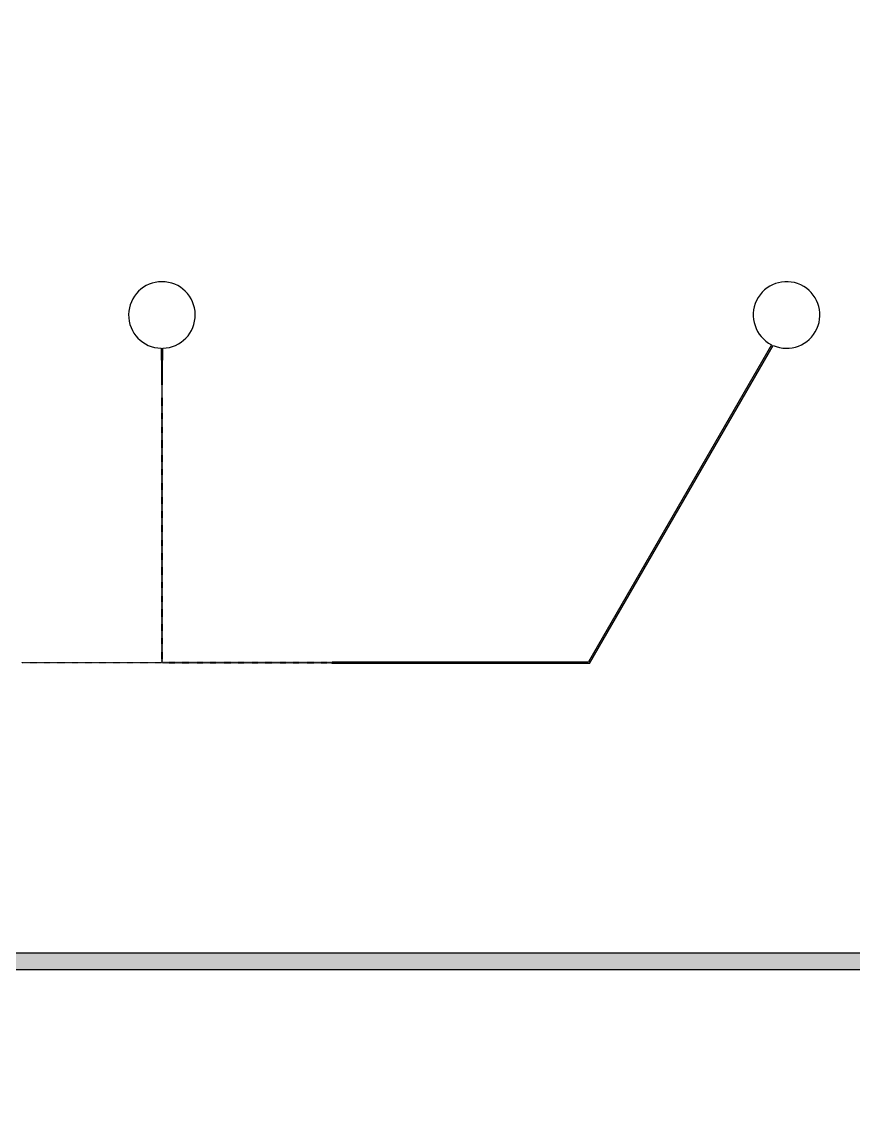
# Model space of a CAD drawing. Header units: inches. Extents: x 734146 to 834146, y 204695 to 304695.
# Drawn here: x 758768 to 763639, y 279686 to 286146 of the extents above; entities that cross this region are included whole.
import ezdxf

# ---------------------------------------------------------------- set-up
doc = ezdxf.new("R2010")
doc.units = ezdxf.units.IN
doc.header["$MEASUREMENT"] = 0

# ---------------------------------------------------------------- blocks, each defined once
blk = doc.blocks.new('*U7')
for p, q in [((294.6, 944.7), (298.1, 658.3)), ((301.1, 658.3), (304.6, 944.7)), ((298.1, 655.3), (298.1, 658.3)), ((301.1, 655.3), (298.1, 655.3)), ((301.1, 658.3), (301.1, 655.3)), ((1294.1, -895.7), (1294.1, -898.7)), ((1297.1, -895.7), (1294.1, -895.7)), ((1294.1, -898.7), (1297.1, -898.7)), ((1297.1, -892.2), (2797.1, -892.2)), ((1297.1, -892.2), (1297.1, -895.7)), ((1297.1, -902.2), (1297.1, -898.7)), ((2802.9, -902.2), (1297.1, -902.2))]:
    blk.add_line(p, q)
for points in [[(3869.6, 965.4), (2797.1, -892.2)], [(2802.9, -902.2), (3878.7, 961.1)]]:
    blk.add_lwpolyline(points)
for points in [[(301.1, 649.3), (298.1, 649.3), (298.1, 652.3), (301.1, 652.3)], [(301.1, 643.3), (298.1, 643.3), (298.1, 646.3), (301.1, 646.3)], [(301.1, 637.3), (298.1, 637.3), (298.1, 640.3), (301.1, 640.3)], [(301.1, 631.3), (298.1, 631.3), (298.1, 634.3), (301.1, 634.3)], [(301.1, 625.3), (298.1, 625.3), (298.1, 628.3), (301.1, 628.3)], [(301.1, 619.3), (298.1, 619.3), (298.1, 622.3), (301.1, 622.3)], [(301.1, 613.3), (298.1, 613.3), (298.1, 616.3), (301.1, 616.3)], [(301.1, 607.3), (298.1, 607.3), (298.1, 610.3), (301.1, 610.3)], [(301.1, 601.3), (298.1, 601.3), (298.1, 604.3), (301.1, 604.3)], [(301.1, 595.3), (298.1, 595.3), (298.1, 598.3), (301.1, 598.3)], [(301.1, 589.3), (298.1, 589.3), (298.1, 592.3), (301.1, 592.3)], [(301.1, 583.3), (298.1, 583.3), (298.1, 586.3), (301.1, 586.3)], [(301.1, 577.3), (298.1, 577.3), (298.1, 580.3), (301.1, 580.3)], [(301.1, 571.3), (298.1, 571.3), (298.1, 574.3), (301.1, 574.3)], [(301.1, 565.3), (298.1, 565.3), (298.1, 568.3), (301.1, 568.3)], [(301.1, 559.3), (298.1, 559.3), (298.1, 562.3), (301.1, 562.3)], [(301.1, 553.3), (298.1, 553.3), (298.1, 556.3), (301.1, 556.3)], [(301.1, 547.3), (298.1, 547.3), (298.1, 550.3), (301.1, 550.3)], [(301.1, 541.3), (298.1, 541.3), (298.1, 544.3), (301.1, 544.3)], [(301.1, 535.3), (298.1, 535.3), (298.1, 538.3), (301.1, 538.3)], [(301.1, 529.3), (298.1, 529.3), (298.1, 532.3), (301.1, 532.3)], [(301.1, 523.3), (298.1, 523.3), (298.1, 526.3), (301.1, 526.3)], [(301.1, 517.3), (298.1, 517.3), (298.1, 520.3), (301.1, 520.3)], [(301.1, 511.3), (298.1, 511.3), (298.1, 514.3), (301.1, 514.3)], [(301.1, 505.3), (298.1, 505.3), (298.1, 508.3), (301.1, 508.3)], [(301.1, 499.3), (298.1, 499.3), (298.1, 502.3), (301.1, 502.3)], [(301.1, 493.3), (298.1, 493.3), (298.1, 496.3), (301.1, 496.3)], [(301.1, 487.3), (298.1, 487.3), (298.1, 490.3), (301.1, 490.3)], [(301.1, 481.3), (298.1, 481.3), (298.1, 484.3), (301.1, 484.3)], [(301.1, 475.3), (298.1, 475.3), (298.1, 478.3), (301.1, 478.3)], [(301.1, 469.3), (298.1, 469.3), (298.1, 472.3), (301.1, 472.3)], [(301.1, 463.3), (298.1, 463.3), (298.1, 466.3), (301.1, 466.3)], [(301.1, 457.3), (298.1, 457.3), (298.1, 460.3), (301.1, 460.3)], [(301.1, 451.3), (298.1, 451.3), (298.1, 454.3), (301.1, 454.3)], [(301.1, 445.3), (298.1, 445.3), (298.1, 448.3), (301.1, 448.3)], [(301.1, 439.3), (298.1, 439.3), (298.1, 442.3), (301.1, 442.3)], [(301.1, 433.3), (298.1, 433.3), (298.1, 436.3), (301.1, 436.3)], [(301.1, 427.3), (298.1, 427.3), (298.1, 430.3), (301.1, 430.3)], [(301.1, 421.3), (298.1, 421.3), (298.1, 424.3), (301.1, 424.3)], [(301.1, 415.3), (298.1, 415.3), (298.1, 418.3), (301.1, 418.3)], [(301.1, 409.3), (298.1, 409.3), (298.1, 412.3), (301.1, 412.3)], [(301.1, 403.3), (298.1, 403.3), (298.1, 406.3), (301.1, 406.3)], [(301.1, 397.3), (298.1, 397.3), (298.1, 400.3), (301.1, 400.3)], [(301.1, 391.3), (298.1, 391.3), (298.1, 394.3), (301.1, 394.3)], [(301.1, 385.3), (298.1, 385.3), (298.1, 388.3), (301.1, 388.3)], [(301.1, 379.3), (298.1, 379.3), (298.1, 382.3), (301.1, 382.3)], [(301.1, 373.3), (298.1, 373.3), (298.1, 376.3), (301.1, 376.3)], [(301.1, 367.3), (298.1, 367.3), (298.1, 370.3), (301.1, 370.3)], [(301.1, 361.3), (298.1, 361.3), (298.1, 364.3), (301.1, 364.3)], [(301.1, 355.3), (298.1, 355.3), (298.1, 358.3), (301.1, 358.3)], [(301.1, 349.3), (298.1, 349.3), (298.1, 352.3), (301.1, 352.3)], [(301.1, 343.3), (298.1, 343.3), (298.1, 346.3), (301.1, 346.3)], [(301.1, 337.3), (298.1, 337.3), (298.1, 340.3), (301.1, 340.3)], [(301.1, 331.3), (298.1, 331.3), (298.1, 334.3), (301.1, 334.3)], [(301.1, 325.3), (298.1, 325.3), (298.1, 328.3), (301.1, 328.3)], [(301.1, 319.3), (298.1, 319.3), (298.1, 322.3), (301.1, 322.3)], [(301.1, 313.3), (298.1, 313.3), (298.1, 316.3), (301.1, 316.3)], [(301.1, 307.3), (298.1, 307.3), (298.1, 310.3), (301.1, 310.3)], [(301.1, 301.3), (298.1, 301.3), (298.1, 304.3), (301.1, 304.3)], [(301.1, 295.3), (298.1, 295.3), (298.1, 298.3), (301.1, 298.3)], [(301.1, 289.3), (298.1, 289.3), (298.1, 292.3), (301.1, 292.3)], [(301.1, 283.3), (298.1, 283.3), (298.1, 286.3), (301.1, 286.3)], [(301.1, 277.3), (298.1, 277.3), (298.1, 280.3), (301.1, 280.3)], [(301.1, 271.3), (298.1, 271.3), (298.1, 274.3), (301.1, 274.3)], [(301.1, 265.3), (298.1, 265.3), (298.1, 268.3), (301.1, 268.3)], [(301.1, 259.3), (298.1, 259.3), (298.1, 262.3), (301.1, 262.3)], [(301.1, 253.3), (298.1, 253.3), (298.1, 256.3), (301.1, 256.3)], [(301.1, 247.3), (298.1, 247.3), (298.1, 250.3), (301.1, 250.3)], [(301.1, 241.3), (298.1, 241.3), (298.1, 244.3), (301.1, 244.3)], [(301.1, 235.3), (298.1, 235.3), (298.1, 238.3), (301.1, 238.3)], [(301.1, 229.3), (298.1, 229.3), (298.1, 232.3), (301.1, 232.3)], [(301.1, 223.3), (298.1, 223.3), (298.1, 226.3), (301.1, 226.3)], [(301.1, 217.3), (298.1, 217.3), (298.1, 220.3), (301.1, 220.3)], [(301.1, 211.3), (298.1, 211.3), (298.1, 214.3), (301.1, 214.3)], [(301.1, 205.3), (298.1, 205.3), (298.1, 208.3), (301.1, 208.3)], [(301.1, 199.3), (298.1, 199.3), (298.1, 202.3), (301.1, 202.3)], [(301.1, 193.3), (298.1, 193.3), (298.1, 196.3), (301.1, 196.3)], [(301.1, 187.3), (298.1, 187.3), (298.1, 190.3), (301.1, 190.3)], [(301.1, 181.3), (298.1, 181.3), (298.1, 184.3), (301.1, 184.3)], [(301.1, 175.3), (298.1, 175.3), (298.1, 178.3), (301.1, 178.3)], [(301.1, 169.3), (298.1, 169.3), (298.1, 172.3), (301.1, 172.3)], [(301.1, 163.3), (298.1, 163.3), (298.1, 166.3), (301.1, 166.3)], [(301.1, 157.3), (298.1, 157.3), (298.1, 160.3), (301.1, 160.3)], [(301.1, 151.3), (298.1, 151.3), (298.1, 154.3), (301.1, 154.3)], [(301.1, 145.3), (298.1, 145.3), (298.1, 148.3), (301.1, 148.3)], [(301.1, 139.3), (298.1, 139.3), (298.1, 142.3), (301.1, 142.3)], [(301.1, 133.3), (298.1, 133.3), (298.1, 136.3), (301.1, 136.3)], [(301.1, 127.3), (298.1, 127.3), (298.1, 130.3), (301.1, 130.3)], [(301.1, 121.3), (298.1, 121.3), (298.1, 124.3), (301.1, 124.3)], [(301.1, 115.3), (298.1, 115.3), (298.1, 118.3), (301.1, 118.3)], [(301.1, 109.3), (298.1, 109.3), (298.1, 112.3), (301.1, 112.3)], [(301.1, 103.3), (298.1, 103.3), (298.1, 106.3), (301.1, 106.3)], [(301.1, 97.3), (298.1, 97.3), (298.1, 100.3), (301.1, 100.3)], [(301.1, 91.3), (298.1, 91.3), (298.1, 94.3), (301.1, 94.3)], [(301.1, 85.3), (298.1, 85.3), (298.1, 88.3), (301.1, 88.3)], [(301.1, 79.3), (298.1, 79.3), (298.1, 82.3), (301.1, 82.3)], [(301.1, 73.3), (298.1, 73.3), (298.1, 76.3), (301.1, 76.3)], [(301.1, 67.3), (298.1, 67.3), (298.1, 70.3), (301.1, 70.3)], [(301.1, 61.3), (298.1, 61.3), (298.1, 64.3), (301.1, 64.3)], [(301.1, 55.3), (298.1, 55.3), (298.1, 58.3), (301.1, 58.3)], [(301.1, 49.3), (298.1, 49.3), (298.1, 52.3), (301.1, 52.3)], [(301.1, 43.3), (298.1, 43.3), (298.1, 46.3), (301.1, 46.3)], [(301.1, 37.3), (298.1, 37.3), (298.1, 40.3), (301.1, 40.3)], [(301.1, 31.3), (298.1, 31.3), (298.1, 34.3), (301.1, 34.3)], [(301.1, 25.3), (298.1, 25.3), (298.1, 28.3), (301.1, 28.3)], [(301.1, 19.3), (298.1, 19.3), (298.1, 22.3), (301.1, 22.3)], [(301.1, 13.3), (298.1, 13.3), (298.1, 16.3), (301.1, 16.3)], [(301.1, 7.3), (298.1, 7.3), (298.1, 10.3), (301.1, 10.3)], [(301.1, 1.3), (298.1, 1.3), (298.1, 4.3), (301.1, 4.3)], [(301.1, -4.7), (298.1, -4.7), (298.1, -1.7), (301.1, -1.7)], [(301.1, -10.7), (298.1, -10.7), (298.1, -7.7), (301.1, -7.7)], [(301.1, -16.7), (298.1, -16.7), (298.1, -13.7), (301.1, -13.7)], [(301.1, -22.7), (298.1, -22.7), (298.1, -19.7), (301.1, -19.7)], [(301.1, -28.7), (298.1, -28.7), (298.1, -25.7), (301.1, -25.7)], [(301.1, -34.7), (298.1, -34.7), (298.1, -31.7), (301.1, -31.7)], [(301.1, -40.7), (298.1, -40.7), (298.1, -37.7), (301.1, -37.7)], [(301.1, -46.7), (298.1, -46.7), (298.1, -43.7), (301.1, -43.7)], [(301.1, -52.7), (298.1, -52.7), (298.1, -49.7), (301.1, -49.7)], [(301.1, -58.7), (298.1, -58.7), (298.1, -55.7), (301.1, -55.7)], [(301.1, -64.7), (298.1, -64.7), (298.1, -61.7), (301.1, -61.7)], [(301.1, -70.7), (298.1, -70.7), (298.1, -67.7), (301.1, -67.7)], [(301.1, -76.7), (298.1, -76.7), (298.1, -73.7), (301.1, -73.7)], [(301.1, -82.7), (298.1, -82.7), (298.1, -79.7), (301.1, -79.7)], [(301.1, -88.7), (298.1, -88.7), (298.1, -85.7), (301.1, -85.7)], [(301.1, -94.7), (298.1, -94.7), (298.1, -91.7), (301.1, -91.7)], [(301.1, -100.7), (298.1, -100.7), (298.1, -97.7), (301.1, -97.7)], [(301.1, -106.7), (298.1, -106.7), (298.1, -103.7), (301.1, -103.7)], [(301.1, -112.7), (298.1, -112.7), (298.1, -109.7), (301.1, -109.7)], [(301.1, -118.7), (298.1, -118.7), (298.1, -115.7), (301.1, -115.7)], [(301.1, -124.7), (298.1, -124.7), (298.1, -121.7), (301.1, -121.7)], [(301.1, -130.7), (298.1, -130.7), (298.1, -127.7), (301.1, -127.7)], [(301.1, -136.7), (298.1, -136.7), (298.1, -133.7), (301.1, -133.7)], [(301.1, -142.7), (298.1, -142.7), (298.1, -139.7), (301.1, -139.7)], [(301.1, -148.7), (298.1, -148.7), (298.1, -145.7), (301.1, -145.7)], [(301.1, -154.7), (298.1, -154.7), (298.1, -151.7), (301.1, -151.7)], [(301.1, -160.7), (298.1, -160.7), (298.1, -157.7), (301.1, -157.7)], [(301.1, -166.7), (298.1, -166.7), (298.1, -163.7), (301.1, -163.7)], [(301.1, -172.7), (298.1, -172.7), (298.1, -169.7), (301.1, -169.7)], [(301.1, -178.7), (298.1, -178.7), (298.1, -175.7), (301.1, -175.7)], [(301.1, -184.7), (298.1, -184.7), (298.1, -181.7), (301.1, -181.7)], [(301.1, -190.7), (298.1, -190.7), (298.1, -187.7), (301.1, -187.7)], [(301.1, -196.7), (298.1, -196.7), (298.1, -193.7), (301.1, -193.7)], [(301.1, -202.7), (298.1, -202.7), (298.1, -199.7), (301.1, -199.7)], [(301.1, -208.7), (298.1, -208.7), (298.1, -205.7), (301.1, -205.7)], [(301.1, -214.7), (298.1, -214.7), (298.1, -211.7), (301.1, -211.7)], [(301.1, -220.7), (298.1, -220.7), (298.1, -217.7), (301.1, -217.7)], [(301.1, -226.7), (298.1, -226.7), (298.1, -223.7), (301.1, -223.7)], [(301.1, -232.7), (298.1, -232.7), (298.1, -229.7), (301.1, -229.7)], [(301.1, -238.7), (298.1, -238.7), (298.1, -235.7), (301.1, -235.7)], [(301.1, -244.7), (298.1, -244.7), (298.1, -241.7), (301.1, -241.7)], [(301.1, -250.7), (298.1, -250.7), (298.1, -247.7), (301.1, -247.7)], [(301.1, -256.7), (298.1, -256.7), (298.1, -253.7), (301.1, -253.7)], [(301.1, -262.7), (298.1, -262.7), (298.1, -259.7), (301.1, -259.7)], [(301.1, -268.7), (298.1, -268.7), (298.1, -265.7), (301.1, -265.7)], [(301.1, -274.7), (298.1, -274.7), (298.1, -271.7), (301.1, -271.7)], [(301.1, -280.7), (298.1, -280.7), (298.1, -277.7), (301.1, -277.7)], [(301.1, -286.7), (298.1, -286.7), (298.1, -283.7), (301.1, -283.7)], [(301.1, -292.7), (298.1, -292.7), (298.1, -289.7), (301.1, -289.7)], [(301.1, -298.7), (298.1, -298.7), (298.1, -295.7), (301.1, -295.7)], [(301.1, -304.7), (298.1, -304.7), (298.1, -301.7), (301.1, -301.7)], [(301.1, -310.7), (298.1, -310.7), (298.1, -307.7), (301.1, -307.7)], [(301.1, -316.7), (298.1, -316.7), (298.1, -313.7), (301.1, -313.7)], [(301.1, -322.7), (298.1, -322.7), (298.1, -319.7), (301.1, -319.7)], [(301.1, -328.7), (298.1, -328.7), (298.1, -325.7), (301.1, -325.7)], [(301.1, -334.7), (298.1, -334.7), (298.1, -331.7), (301.1, -331.7)], [(301.1, -340.7), (298.1, -340.7), (298.1, -337.7), (301.1, -337.7)], [(301.1, -346.7), (298.1, -346.7), (298.1, -343.7), (301.1, -343.7)], [(301.1, -352.7), (298.1, -352.7), (298.1, -349.7), (301.1, -349.7)], [(301.1, -358.7), (298.1, -358.7), (298.1, -355.7), (301.1, -355.7)], [(301.1, -364.7), (298.1, -364.7), (298.1, -361.7), (301.1, -361.7)], [(301.1, -370.7), (298.1, -370.7), (298.1, -367.7), (301.1, -367.7)], [(301.1, -376.7), (298.1, -376.7), (298.1, -373.7), (301.1, -373.7)], [(301.1, -382.7), (298.1, -382.7), (298.1, -379.7), (301.1, -379.7)], [(301.1, -388.7), (298.1, -388.7), (298.1, -385.7), (301.1, -385.7)], [(301.1, -394.7), (298.1, -394.7), (298.1, -391.7), (301.1, -391.7)], [(301.1, -400.7), (298.1, -400.7), (298.1, -397.7), (301.1, -397.7)], [(301.1, -406.7), (298.1, -406.7), (298.1, -403.7), (301.1, -403.7)], [(301.1, -412.7), (298.1, -412.7), (298.1, -409.7), (301.1, -409.7)], [(301.1, -418.7), (298.1, -418.7), (298.1, -415.7), (301.1, -415.7)], [(301.1, -424.7), (298.1, -424.7), (298.1, -421.7), (301.1, -421.7)], [(301.1, -430.7), (298.1, -430.7), (298.1, -427.7), (301.1, -427.7)], [(301.1, -436.7), (298.1, -436.7), (298.1, -433.7), (301.1, -433.7)], [(301.1, -442.7), (298.1, -442.7), (298.1, -439.7), (301.1, -439.7)], [(301.1, -448.7), (298.1, -448.7), (298.1, -445.7), (301.1, -445.7)], [(301.1, -454.7), (298.1, -454.7), (298.1, -451.7), (301.1, -451.7)], [(301.1, -460.7), (298.1, -460.7), (298.1, -457.7), (301.1, -457.7)], [(301.1, -466.7), (298.1, -466.7), (298.1, -463.7), (301.1, -463.7)], [(301.1, -472.7), (298.1, -472.7), (298.1, -469.7), (301.1, -469.7)], [(301.1, -478.7), (298.1, -478.7), (298.1, -475.7), (301.1, -475.7)], [(301.1, -484.7), (298.1, -484.7), (298.1, -481.7), (301.1, -481.7)], [(301.1, -490.7), (298.1, -490.7), (298.1, -487.7), (301.1, -487.7)], [(301.1, -496.7), (298.1, -496.7), (298.1, -493.7), (301.1, -493.7)], [(301.1, -502.7), (298.1, -502.7), (298.1, -499.7), (301.1, -499.7)], [(301.1, -508.7), (298.1, -508.7), (298.1, -505.7), (301.1, -505.7)], [(301.1, -514.7), (298.1, -514.7), (298.1, -511.7), (301.1, -511.7)], [(301.1, -520.7), (298.1, -520.7), (298.1, -517.7), (301.1, -517.7)], [(301.1, -526.7), (298.1, -526.7), (298.1, -523.7), (301.1, -523.7)], [(301.1, -532.7), (298.1, -532.7), (298.1, -529.7), (301.1, -529.7)], [(301.1, -538.7), (298.1, -538.7), (298.1, -535.7), (301.1, -535.7)], [(301.1, -544.7), (298.1, -544.7), (298.1, -541.7), (301.1, -541.7)], [(301.1, -550.7), (298.1, -550.7), (298.1, -547.7), (301.1, -547.7)], [(301.1, -556.7), (298.1, -556.7), (298.1, -553.7), (301.1, -553.7)], [(301.1, -562.7), (298.1, -562.7), (298.1, -559.7), (301.1, -559.7)], [(301.1, -568.7), (298.1, -568.7), (298.1, -565.7), (301.1, -565.7)], [(301.1, -574.7), (298.1, -574.7), (298.1, -571.7), (301.1, -571.7)], [(301.1, -580.7), (298.1, -580.7), (298.1, -577.7), (301.1, -577.7)], [(301.1, -586.7), (298.1, -586.7), (298.1, -583.7), (301.1, -583.7)], [(301.1, -592.7), (298.1, -592.7), (298.1, -589.7), (301.1, -589.7)], [(301.1, -598.7), (298.1, -598.7), (298.1, -595.7), (301.1, -595.7)], [(301.1, -604.7), (298.1, -604.7), (298.1, -601.7), (301.1, -601.7)], [(301.1, -610.7), (298.1, -610.7), (298.1, -607.7), (301.1, -607.7)], [(301.1, -616.7), (298.1, -616.7), (298.1, -613.7), (301.1, -613.7)], [(301.1, -622.7), (298.1, -622.7), (298.1, -619.7), (301.1, -619.7)], [(301.1, -628.7), (298.1, -628.7), (298.1, -625.7), (301.1, -625.7)], [(301.1, -634.7), (298.1, -634.7), (298.1, -631.7), (301.1, -631.7)], [(301.1, -640.7), (298.1, -640.7), (298.1, -637.7), (301.1, -637.7)], [(301.1, -646.7), (298.1, -646.7), (298.1, -643.7), (301.1, -643.7)], [(301.1, -652.7), (298.1, -652.7), (298.1, -649.7), (301.1, -649.7)], [(301.1, -658.7), (298.1, -658.7), (298.1, -655.7), (301.1, -655.7)], [(301.1, -664.7), (298.1, -664.7), (298.1, -661.7), (301.1, -661.7)], [(301.1, -670.7), (298.1, -670.7), (298.1, -667.7), (301.1, -667.7)], [(301.1, -676.7), (298.1, -676.7), (298.1, -673.7), (301.1, -673.7)], [(301.1, -682.7), (298.1, -682.7), (298.1, -679.7), (301.1, -679.7)], [(301.1, -688.7), (298.1, -688.7), (298.1, -685.7), (301.1, -685.7)], [(301.1, -694.7), (298.1, -694.7), (298.1, -691.7), (301.1, -691.7)], [(301.1, -700.7), (298.1, -700.7), (298.1, -697.7), (301.1, -697.7)], [(301.1, -706.7), (298.1, -706.7), (298.1, -703.7), (301.1, -703.7)], [(301.1, -712.7), (298.1, -712.7), (298.1, -709.7), (301.1, -709.7)], [(301.1, -718.7), (298.1, -718.7), (298.1, -715.7), (301.1, -715.7)], [(301.1, -724.7), (298.1, -724.7), (298.1, -721.7), (301.1, -721.7)], [(301.1, -730.7), (298.1, -730.7), (298.1, -727.7), (301.1, -727.7)], [(301.1, -736.7), (298.1, -736.7), (298.1, -733.7), (301.1, -733.7)], [(301.1, -742.7), (298.1, -742.7), (298.1, -739.7), (301.1, -739.7)], [(301.1, -748.7), (298.1, -748.7), (298.1, -745.7), (301.1, -745.7)], [(301.1, -754.7), (298.1, -754.7), (298.1, -751.7), (301.1, -751.7)], [(301.1, -760.7), (298.1, -760.7), (298.1, -757.7), (301.1, -757.7)], [(301.1, -766.7), (298.1, -766.7), (298.1, -763.7), (301.1, -763.7)], [(301.1, -772.7), (298.1, -772.7), (298.1, -769.7), (301.1, -769.7)], [(301.1, -778.7), (298.1, -778.7), (298.1, -775.7), (301.1, -775.7)], [(301.1, -784.7), (298.1, -784.7), (298.1, -781.7), (301.1, -781.7)], [(301.1, -790.7), (298.1, -790.7), (298.1, -787.7), (301.1, -787.7)], [(301.1, -796.7), (298.1, -796.7), (298.1, -793.7), (301.1, -793.7)], [(301.1, -802.7), (298.1, -802.7), (298.1, -799.7), (301.1, -799.7)], [(301.1, -808.7), (298.1, -808.7), (298.1, -805.7), (301.1, -805.7)], [(301.1, -814.7), (298.1, -814.7), (298.1, -811.7), (301.1, -811.7)], [(301.1, -820.7), (298.1, -820.7), (298.1, -817.7), (301.1, -817.7)], [(301.1, -826.7), (298.1, -826.7), (298.1, -823.7), (301.1, -823.7)], [(301.1, -832.7), (298.1, -832.7), (298.1, -829.7), (301.1, -829.7)], [(301.1, -838.7), (298.1, -838.7), (298.1, -835.7), (301.1, -835.7)], [(-514.9, -895.7), (-514.9, -898.7), (-517.9, -898.7), (-517.9, -895.7)], [(-508.9, -895.7), (-508.9, -898.7), (-511.9, -898.7), (-511.9, -895.7)], [(-502.9, -895.7), (-502.9, -898.7), (-505.9, -898.7), (-505.9, -895.7)], [(-496.9, -895.7), (-496.9, -898.7), (-499.9, -898.7), (-499.9, -895.7)], [(-490.9, -895.7), (-490.9, -898.7), (-493.9, -898.7), (-493.9, -895.7)], [(-484.9, -895.7), (-484.9, -898.7), (-487.9, -898.7), (-487.9, -895.7)], [(-478.9, -895.7), (-478.9, -898.7), (-481.9, -898.7), (-481.9, -895.7)], [(-472.9, -895.7), (-472.9, -898.7), (-475.9, -898.7), (-475.9, -895.7)], [(-466.9, -895.7), (-466.9, -898.7), (-469.9, -898.7), (-469.9, -895.7)], [(-460.9, -895.7), (-460.9, -898.7), (-463.9, -898.7), (-463.9, -895.7)], [(-454.9, -895.7), (-454.9, -898.7), (-457.9, -898.7), (-457.9, -895.7)], [(-448.9, -895.7), (-448.9, -898.7), (-451.9, -898.7), (-451.9, -895.7)], [(-442.9, -895.7), (-442.9, -898.7), (-445.9, -898.7), (-445.9, -895.7)], [(-436.9, -895.7), (-436.9, -898.7), (-439.9, -898.7), (-439.9, -895.7)], [(-430.9, -895.7), (-430.9, -898.7), (-433.9, -898.7), (-433.9, -895.7)], [(-424.9, -895.7), (-424.9, -898.7), (-427.9, -898.7), (-427.9, -895.7)], [(-418.9, -895.7), (-418.9, -898.7), (-421.9, -898.7), (-421.9, -895.7)], [(-412.9, -895.7), (-412.9, -898.7), (-415.9, -898.7), (-415.9, -895.7)], [(-406.9, -895.7), (-406.9, -898.7), (-409.9, -898.7), (-409.9, -895.7)], [(-400.9, -895.7), (-400.9, -898.7), (-403.9, -898.7), (-403.9, -895.7)], [(-394.9, -895.7), (-394.9, -898.7), (-397.9, -898.7), (-397.9, -895.7)], [(-388.9, -895.7), (-388.9, -898.7), (-391.9, -898.7), (-391.9, -895.7)], [(-382.9, -895.7), (-382.9, -898.7), (-385.9, -898.7), (-385.9, -895.7)], [(-376.9, -895.7), (-376.9, -898.7), (-379.9, -898.7), (-379.9, -895.7)], [(-370.9, -895.7), (-370.9, -898.7), (-373.9, -898.7), (-373.9, -895.7)], [(-364.9, -895.7), (-364.9, -898.7), (-367.9, -898.7), (-367.9, -895.7)], [(-358.9, -895.7), (-358.9, -898.7), (-361.9, -898.7), (-361.9, -895.7)], [(-352.9, -895.7), (-352.9, -898.7), (-355.9, -898.7), (-355.9, -895.7)], [(-346.9, -895.7), (-346.9, -898.7), (-349.9, -898.7), (-349.9, -895.7)], [(-340.9, -895.7), (-340.9, -898.7), (-343.9, -898.7), (-343.9, -895.7)], [(-334.9, -895.7), (-334.9, -898.7), (-337.9, -898.7), (-337.9, -895.7)], [(-328.9, -895.7), (-328.9, -898.7), (-331.9, -898.7), (-331.9, -895.7)], [(-322.9, -895.7), (-322.9, -898.7), (-325.9, -898.7), (-325.9, -895.7)], [(-316.9, -895.7), (-316.9, -898.7), (-319.9, -898.7), (-319.9, -895.7)], [(-310.9, -895.7), (-310.9, -898.7), (-313.9, -898.7), (-313.9, -895.7)], [(-304.9, -895.7), (-304.9, -898.7), (-307.9, -898.7), (-307.9, -895.7)], [(-298.9, -895.7), (-298.9, -898.7), (-301.9, -898.7), (-301.9, -895.7)], [(-292.9, -895.7), (-292.9, -898.7), (-295.9, -898.7), (-295.9, -895.7)], [(-286.9, -895.7), (-286.9, -898.7), (-289.9, -898.7), (-289.9, -895.7)], [(-280.9, -895.7), (-280.9, -898.7), (-283.9, -898.7), (-283.9, -895.7)], [(-274.9, -895.7), (-274.9, -898.7), (-277.9, -898.7), (-277.9, -895.7)], [(-268.9, -895.7), (-268.9, -898.7), (-271.9, -898.7), (-271.9, -895.7)], [(-262.9, -895.7), (-262.9, -898.7), (-265.9, -898.7), (-265.9, -895.7)], [(-256.9, -895.7), (-256.9, -898.7), (-259.9, -898.7), (-259.9, -895.7)], [(-250.9, -895.7), (-250.9, -898.7), (-253.9, -898.7), (-253.9, -895.7)], [(-244.9, -895.7), (-244.9, -898.7), (-247.9, -898.7), (-247.9, -895.7)], [(-238.9, -895.7), (-238.9, -898.7), (-241.9, -898.7), (-241.9, -895.7)], [(-232.9, -895.7), (-232.9, -898.7), (-235.9, -898.7), (-235.9, -895.7)], [(-226.9, -895.7), (-226.9, -898.7), (-229.9, -898.7), (-229.9, -895.7)], [(-220.9, -895.7), (-220.9, -898.7), (-223.9, -898.7), (-223.9, -895.7)], [(-214.9, -895.7), (-214.9, -898.7), (-217.9, -898.7), (-217.9, -895.7)], [(-208.9, -895.7), (-208.9, -898.7), (-211.9, -898.7), (-211.9, -895.7)], [(-202.9, -895.7), (-202.9, -898.7), (-205.9, -898.7), (-205.9, -895.7)], [(-196.9, -895.7), (-196.9, -898.7), (-199.9, -898.7), (-199.9, -895.7)], [(-190.9, -895.7), (-190.9, -898.7), (-193.9, -898.7), (-193.9, -895.7)], [(-184.9, -895.7), (-184.9, -898.7), (-187.9, -898.7), (-187.9, -895.7)], [(-178.9, -895.7), (-178.9, -898.7), (-181.9, -898.7), (-181.9, -895.7)], [(-172.9, -895.7), (-172.9, -898.7), (-175.9, -898.7), (-175.9, -895.7)], [(-166.9, -895.7), (-166.9, -898.7), (-169.9, -898.7), (-169.9, -895.7)], [(-160.9, -895.7), (-160.9, -898.7), (-163.9, -898.7), (-163.9, -895.7)], [(-154.9, -895.7), (-154.9, -898.7), (-157.9, -898.7), (-157.9, -895.7)], [(-148.9, -895.7), (-148.9, -898.7), (-151.9, -898.7), (-151.9, -895.7)], [(-142.9, -895.7), (-142.9, -898.7), (-145.9, -898.7), (-145.9, -895.7)], [(-136.9, -895.7), (-136.9, -898.7), (-139.9, -898.7), (-139.9, -895.7)], [(-130.9, -895.7), (-130.9, -898.7), (-133.9, -898.7), (-133.9, -895.7)], [(-124.9, -895.7), (-124.9, -898.7), (-127.9, -898.7), (-127.9, -895.7)], [(-118.9, -895.7), (-118.9, -898.7), (-121.9, -898.7), (-121.9, -895.7)], [(-112.9, -895.7), (-112.9, -898.7), (-115.9, -898.7), (-115.9, -895.7)], [(-106.9, -895.7), (-106.9, -898.7), (-109.9, -898.7), (-109.9, -895.7)], [(-100.9, -895.7), (-100.9, -898.7), (-103.9, -898.7), (-103.9, -895.7)], [(-94.9, -895.7), (-94.9, -898.7), (-97.9, -898.7), (-97.9, -895.7)], [(-88.9, -895.7), (-88.9, -898.7), (-91.9, -898.7), (-91.9, -895.7)], [(-82.9, -895.7), (-82.9, -898.7), (-85.9, -898.7), (-85.9, -895.7)], [(-76.9, -895.7), (-76.9, -898.7), (-79.9, -898.7), (-79.9, -895.7)], [(-70.9, -895.7), (-70.9, -898.7), (-73.9, -898.7), (-73.9, -895.7)], [(-64.9, -895.7), (-64.9, -898.7), (-67.9, -898.7), (-67.9, -895.7)], [(-58.9, -895.7), (-58.9, -898.7), (-61.9, -898.7), (-61.9, -895.7)], [(-52.9, -895.7), (-52.9, -898.7), (-55.9, -898.7), (-55.9, -895.7)], [(-46.9, -895.7), (-46.9, -898.7), (-49.9, -898.7), (-49.9, -895.7)], [(-40.9, -895.7), (-40.9, -898.7), (-43.9, -898.7), (-43.9, -895.7)], [(-34.9, -895.7), (-34.9, -898.7), (-37.9, -898.7), (-37.9, -895.7)], [(-28.9, -895.7), (-28.9, -898.7), (-31.9, -898.7), (-31.9, -895.7)], [(-22.9, -895.7), (-22.9, -898.7), (-25.9, -898.7), (-25.9, -895.7)], [(-16.9, -895.7), (-16.9, -898.7), (-19.9, -898.7), (-19.9, -895.7)], [(-10.9, -895.7), (-10.9, -898.7), (-13.9, -898.7), (-13.9, -895.7)], [(-4.9, -895.7), (-4.9, -898.7), (-7.9, -898.7), (-7.9, -895.7)], [(1.1, -895.7), (1.1, -898.7), (-1.9, -898.7), (-1.9, -895.7)], [(7.1, -895.7), (7.1, -898.7), (4.1, -898.7), (4.1, -895.7)], [(13.1, -895.7), (13.1, -898.7), (10.1, -898.7), (10.1, -895.7)], [(19.1, -895.7), (19.1, -898.7), (16.1, -898.7), (16.1, -895.7)], [(25.1, -895.7), (25.1, -898.7), (22.1, -898.7), (22.1, -895.7)], [(31.1, -895.7), (31.1, -898.7), (28.1, -898.7), (28.1, -895.7)], [(37.1, -895.7), (37.1, -898.7), (34.1, -898.7), (34.1, -895.7)], [(43.1, -895.7), (43.1, -898.7), (40.1, -898.7), (40.1, -895.7)], [(49.1, -895.7), (49.1, -898.7), (46.1, -898.7), (46.1, -895.7)], [(55.1, -895.7), (55.1, -898.7), (52.1, -898.7), (52.1, -895.7)], [(61.1, -895.7), (61.1, -898.7), (58.1, -898.7), (58.1, -895.7)], [(67.1, -895.7), (67.1, -898.7), (64.1, -898.7), (64.1, -895.7)], [(73.1, -895.7), (73.1, -898.7), (70.1, -898.7), (70.1, -895.7)], [(79.1, -895.7), (79.1, -898.7), (76.1, -898.7), (76.1, -895.7)], [(85.1, -895.7), (85.1, -898.7), (82.1, -898.7), (82.1, -895.7)], [(91.1, -895.7), (91.1, -898.7), (88.1, -898.7), (88.1, -895.7)], [(97.1, -895.7), (97.1, -898.7), (94.1, -898.7), (94.1, -895.7)], [(103.1, -895.7), (103.1, -898.7), (100.1, -898.7), (100.1, -895.7)], [(109.1, -895.7), (109.1, -898.7), (106.1, -898.7), (106.1, -895.7)], [(115.1, -895.7), (115.1, -898.7), (112.1, -898.7), (112.1, -895.7)], [(121.1, -895.7), (121.1, -898.7), (118.1, -898.7), (118.1, -895.7)], [(127.1, -895.7), (127.1, -898.7), (124.1, -898.7), (124.1, -895.7)], [(133.1, -895.7), (133.1, -898.7), (130.1, -898.7), (130.1, -895.7)], [(139.1, -895.7), (139.1, -898.7), (136.1, -898.7), (136.1, -895.7)], [(145.1, -895.7), (145.1, -898.7), (142.1, -898.7), (142.1, -895.7)], [(151.1, -895.7), (151.1, -898.7), (148.1, -898.7), (148.1, -895.7)], [(157.1, -895.7), (157.1, -898.7), (154.1, -898.7), (154.1, -895.7)], [(163.1, -895.7), (163.1, -898.7), (160.1, -898.7), (160.1, -895.7)], [(169.1, -895.7), (169.1, -898.7), (166.1, -898.7), (166.1, -895.7)], [(175.1, -895.7), (175.1, -898.7), (172.1, -898.7), (172.1, -895.7)], [(181.1, -895.7), (181.1, -898.7), (178.1, -898.7), (178.1, -895.7)], [(187.1, -895.7), (187.1, -898.7), (184.1, -898.7), (184.1, -895.7)], [(193.1, -895.7), (193.1, -898.7), (190.1, -898.7), (190.1, -895.7)], [(199.1, -895.7), (199.1, -898.7), (196.1, -898.7), (196.1, -895.7)], [(205.1, -895.7), (205.1, -898.7), (202.1, -898.7), (202.1, -895.7)], [(211.1, -895.7), (211.1, -898.7), (208.1, -898.7), (208.1, -895.7)], [(217.1, -895.7), (217.1, -898.7), (214.1, -898.7), (214.1, -895.7)], [(223.1, -895.7), (223.1, -898.7), (220.1, -898.7), (220.1, -895.7)], [(229.1, -895.7), (229.1, -898.7), (226.1, -898.7), (226.1, -895.7)], [(235.1, -895.7), (235.1, -898.7), (232.1, -898.7), (232.1, -895.7)], [(241.1, -895.7), (241.1, -898.7), (238.1, -898.7), (238.1, -895.7)], [(247.1, -895.7), (247.1, -898.7), (244.1, -898.7), (244.1, -895.7)], [(253.1, -895.7), (253.1, -898.7), (250.1, -898.7), (250.1, -895.7)], [(259.1, -895.7), (259.1, -898.7), (256.1, -898.7), (256.1, -895.7)], [(265.1, -895.7), (265.1, -898.7), (262.1, -898.7), (262.1, -895.7)], [(271.1, -895.7), (271.1, -898.7), (268.1, -898.7), (268.1, -895.7)], [(277.1, -895.7), (277.1, -898.7), (274.1, -898.7), (274.1, -895.7)], [(283.1, -895.7), (283.1, -898.7), (280.1, -898.7), (280.1, -895.7)], [(289.1, -895.7), (289.1, -898.7), (286.1, -898.7), (286.1, -895.7)], [(295.1, -895.7), (295.1, -898.7), (292.1, -898.7), (292.1, -895.7)], [(301.1, -844.7), (298.1, -844.7), (298.1, -841.7), (301.1, -841.7)], [(301.1, -850.7), (298.1, -850.7), (298.1, -847.7), (301.1, -847.7)], [(301.1, -856.7), (298.1, -856.7), (298.1, -853.7), (301.1, -853.7)], [(301.1, -862.7), (298.1, -862.7), (298.1, -859.7), (301.1, -859.7)], [(301.1, -868.7), (298.1, -868.7), (298.1, -865.7), (301.1, -865.7)], [(301.1, -874.7), (298.1, -874.7), (298.1, -871.7), (301.1, -871.7)], [(301.1, -880.7), (298.1, -880.7), (298.1, -877.7), (301.1, -877.7)], [(301.1, -886.7), (298.1, -886.7), (298.1, -883.7), (301.1, -883.7)], [(301.1, -892.7), (298.1, -892.7), (298.1, -889.7), (301.1, -889.7)], [(301.1, -895.7), (301.1, -898.7), (298.1, -898.7), (298.1, -895.7)], [(304.1, -895.7), (304.1, -898.7), (307.1, -898.7), (307.1, -895.7)], [(310.1, -895.7), (310.1, -898.7), (313.1, -898.7), (313.1, -895.7)], [(316.1, -895.7), (316.1, -898.7), (319.1, -898.7), (319.1, -895.7)], [(322.1, -895.7), (322.1, -898.7), (325.1, -898.7), (325.1, -895.7)], [(328.1, -895.7), (328.1, -898.7), (331.1, -898.7), (331.1, -895.7)], [(334.1, -895.7), (334.1, -898.7), (337.1, -898.7), (337.1, -895.7)], [(340.1, -895.7), (340.1, -898.7), (343.1, -898.7), (343.1, -895.7)], [(346.1, -895.7), (346.1, -898.7), (349.1, -898.7), (349.1, -895.7)], [(352.1, -895.7), (352.1, -898.7), (355.1, -898.7), (355.1, -895.7)], [(358.1, -895.7), (358.1, -898.7), (361.1, -898.7), (361.1, -895.7)], [(364.1, -895.7), (364.1, -898.7), (367.1, -898.7), (367.1, -895.7)], [(370.1, -895.7), (370.1, -898.7), (373.1, -898.7), (373.1, -895.7)], [(376.1, -895.7), (376.1, -898.7), (379.1, -898.7), (379.1, -895.7)], [(382.1, -895.7), (382.1, -898.7), (385.1, -898.7), (385.1, -895.7)], [(388.1, -895.7), (388.1, -898.7), (391.1, -898.7), (391.1, -895.7)], [(394.1, -895.7), (394.1, -898.7), (397.1, -898.7), (397.1, -895.7)], [(400.1, -895.7), (400.1, -898.7), (403.1, -898.7), (403.1, -895.7)], [(406.1, -895.7), (406.1, -898.7), (409.1, -898.7), (409.1, -895.7)], [(412.1, -895.7), (412.1, -898.7), (415.1, -898.7), (415.1, -895.7)], [(418.1, -895.7), (418.1, -898.7), (421.1, -898.7), (421.1, -895.7)], [(424.1, -895.7), (424.1, -898.7), (427.1, -898.7), (427.1, -895.7)], [(430.1, -895.7), (430.1, -898.7), (433.1, -898.7), (433.1, -895.7)], [(436.1, -895.7), (436.1, -898.7), (439.1, -898.7), (439.1, -895.7)], [(442.1, -895.7), (442.1, -898.7), (445.1, -898.7), (445.1, -895.7)], [(448.1, -895.7), (448.1, -898.7), (451.1, -898.7), (451.1, -895.7)], [(454.1, -895.7), (454.1, -898.7), (457.1, -898.7), (457.1, -895.7)], [(460.1, -895.7), (460.1, -898.7), (463.1, -898.7), (463.1, -895.7)], [(466.1, -895.7), (466.1, -898.7), (469.1, -898.7), (469.1, -895.7)], [(472.1, -895.7), (472.1, -898.7), (475.1, -898.7), (475.1, -895.7)], [(478.1, -895.7), (478.1, -898.7), (481.1, -898.7), (481.1, -895.7)], [(484.1, -895.7), (484.1, -898.7), (487.1, -898.7), (487.1, -895.7)], [(490.1, -895.7), (490.1, -898.7), (493.1, -898.7), (493.1, -895.7)], [(496.1, -895.7), (496.1, -898.7), (499.1, -898.7), (499.1, -895.7)], [(502.1, -895.7), (502.1, -898.7), (505.1, -898.7), (505.1, -895.7)], [(508.1, -895.7), (508.1, -898.7), (511.1, -898.7), (511.1, -895.7)], [(514.1, -895.7), (514.1, -898.7), (517.1, -898.7), (517.1, -895.7)], [(520.1, -895.7), (520.1, -898.7), (523.1, -898.7), (523.1, -895.7)], [(526.1, -895.7), (526.1, -898.7), (529.1, -898.7), (529.1, -895.7)], [(532.1, -895.7), (532.1, -898.7), (535.1, -898.7), (535.1, -895.7)], [(538.1, -895.7), (538.1, -898.7), (541.1, -898.7), (541.1, -895.7)], [(544.1, -895.7), (544.1, -898.7), (547.1, -898.7), (547.1, -895.7)], [(550.1, -895.7), (550.1, -898.7), (553.1, -898.7), (553.1, -895.7)], [(556.1, -895.7), (556.1, -898.7), (559.1, -898.7), (559.1, -895.7)], [(562.1, -895.7), (562.1, -898.7), (565.1, -898.7), (565.1, -895.7)], [(568.1, -895.7), (568.1, -898.7), (571.1, -898.7), (571.1, -895.7)], [(574.1, -895.7), (574.1, -898.7), (577.1, -898.7), (577.1, -895.7)], [(580.1, -895.7), (580.1, -898.7), (583.1, -898.7), (583.1, -895.7)], [(586.1, -895.7), (586.1, -898.7), (589.1, -898.7), (589.1, -895.7)], [(592.1, -895.7), (592.1, -898.7), (595.1, -898.7), (595.1, -895.7)], [(598.1, -895.7), (598.1, -898.7), (601.1, -898.7), (601.1, -895.7)], [(604.1, -895.7), (604.1, -898.7), (607.1, -898.7), (607.1, -895.7)], [(610.1, -895.7), (610.1, -898.7), (613.1, -898.7), (613.1, -895.7)], [(616.1, -895.7), (616.1, -898.7), (619.1, -898.7), (619.1, -895.7)], [(622.1, -895.7), (622.1, -898.7), (625.1, -898.7), (625.1, -895.7)], [(628.1, -895.7), (628.1, -898.7), (631.1, -898.7), (631.1, -895.7)], [(634.1, -895.7), (634.1, -898.7), (637.1, -898.7), (637.1, -895.7)], [(640.1, -895.7), (640.1, -898.7), (643.1, -898.7), (643.1, -895.7)], [(646.1, -895.7), (646.1, -898.7), (649.1, -898.7), (649.1, -895.7)], [(652.1, -895.7), (652.1, -898.7), (655.1, -898.7), (655.1, -895.7)], [(658.1, -895.7), (658.1, -898.7), (661.1, -898.7), (661.1, -895.7)], [(664.1, -895.7), (664.1, -898.7), (667.1, -898.7), (667.1, -895.7)], [(670.1, -895.7), (670.1, -898.7), (673.1, -898.7), (673.1, -895.7)], [(676.1, -895.7), (676.1, -898.7), (679.1, -898.7), (679.1, -895.7)], [(682.1, -895.7), (682.1, -898.7), (685.1, -898.7), (685.1, -895.7)], [(688.1, -895.7), (688.1, -898.7), (691.1, -898.7), (691.1, -895.7)], [(694.1, -895.7), (694.1, -898.7), (697.1, -898.7), (697.1, -895.7)], [(700.1, -895.7), (700.1, -898.7), (703.1, -898.7), (703.1, -895.7)], [(706.1, -895.7), (706.1, -898.7), (709.1, -898.7), (709.1, -895.7)], [(712.1, -895.7), (712.1, -898.7), (715.1, -898.7), (715.1, -895.7)], [(718.1, -895.7), (718.1, -898.7), (721.1, -898.7), (721.1, -895.7)], [(724.1, -895.7), (724.1, -898.7), (727.1, -898.7), (727.1, -895.7)], [(730.1, -895.7), (730.1, -898.7), (733.1, -898.7), (733.1, -895.7)], [(736.1, -895.7), (736.1, -898.7), (739.1, -898.7), (739.1, -895.7)], [(742.1, -895.7), (742.1, -898.7), (745.1, -898.7), (745.1, -895.7)], [(748.1, -895.7), (748.1, -898.7), (751.1, -898.7), (751.1, -895.7)], [(754.1, -895.7), (754.1, -898.7), (757.1, -898.7), (757.1, -895.7)], [(760.1, -895.7), (760.1, -898.7), (763.1, -898.7), (763.1, -895.7)], [(766.1, -895.7), (766.1, -898.7), (769.1, -898.7), (769.1, -895.7)], [(772.1, -895.7), (772.1, -898.7), (775.1, -898.7), (775.1, -895.7)], [(778.1, -895.7), (778.1, -898.7), (781.1, -898.7), (781.1, -895.7)], [(784.1, -895.7), (784.1, -898.7), (787.1, -898.7), (787.1, -895.7)], [(790.1, -895.7), (790.1, -898.7), (793.1, -898.7), (793.1, -895.7)], [(796.1, -895.7), (796.1, -898.7), (799.1, -898.7), (799.1, -895.7)], [(802.1, -895.7), (802.1, -898.7), (805.1, -898.7), (805.1, -895.7)], [(808.1, -895.7), (808.1, -898.7), (811.1, -898.7), (811.1, -895.7)], [(814.1, -895.7), (814.1, -898.7), (817.1, -898.7), (817.1, -895.7)], [(820.1, -895.7), (820.1, -898.7), (823.1, -898.7), (823.1, -895.7)], [(826.1, -895.7), (826.1, -898.7), (829.1, -898.7), (829.1, -895.7)], [(832.1, -895.7), (832.1, -898.7), (835.1, -898.7), (835.1, -895.7)], [(838.1, -895.7), (838.1, -898.7), (841.1, -898.7), (841.1, -895.7)], [(844.1, -895.7), (844.1, -898.7), (847.1, -898.7), (847.1, -895.7)], [(850.1, -895.7), (850.1, -898.7), (853.1, -898.7), (853.1, -895.7)], [(856.1, -895.7), (856.1, -898.7), (859.1, -898.7), (859.1, -895.7)], [(862.1, -895.7), (862.1, -898.7), (865.1, -898.7), (865.1, -895.7)], [(868.1, -895.7), (868.1, -898.7), (871.1, -898.7), (871.1, -895.7)], [(874.1, -895.7), (874.1, -898.7), (877.1, -898.7), (877.1, -895.7)], [(880.1, -895.7), (880.1, -898.7), (883.1, -898.7), (883.1, -895.7)], [(886.1, -895.7), (886.1, -898.7), (889.1, -898.7), (889.1, -895.7)], [(892.1, -895.7), (892.1, -898.7), (895.1, -898.7), (895.1, -895.7)], [(898.1, -895.7), (898.1, -898.7), (901.1, -898.7), (901.1, -895.7)], [(904.1, -895.7), (904.1, -898.7), (907.1, -898.7), (907.1, -895.7)], [(910.1, -895.7), (910.1, -898.7), (913.1, -898.7), (913.1, -895.7)], [(916.1, -895.7), (916.1, -898.7), (919.1, -898.7), (919.1, -895.7)], [(922.1, -895.7), (922.1, -898.7), (925.1, -898.7), (925.1, -895.7)], [(928.1, -895.7), (928.1, -898.7), (931.1, -898.7), (931.1, -895.7)], [(934.1, -895.7), (934.1, -898.7), (937.1, -898.7), (937.1, -895.7)], [(940.1, -895.7), (940.1, -898.7), (943.1, -898.7), (943.1, -895.7)], [(946.1, -895.7), (946.1, -898.7), (949.1, -898.7), (949.1, -895.7)], [(952.1, -895.7), (952.1, -898.7), (955.1, -898.7), (955.1, -895.7)], [(958.1, -895.7), (958.1, -898.7), (961.1, -898.7), (961.1, -895.7)], [(964.1, -895.7), (964.1, -898.7), (967.1, -898.7), (967.1, -895.7)], [(970.1, -895.7), (970.1, -898.7), (973.1, -898.7), (973.1, -895.7)], [(976.1, -895.7), (976.1, -898.7), (979.1, -898.7), (979.1, -895.7)], [(982.1, -895.7), (982.1, -898.7), (985.1, -898.7), (985.1, -895.7)], [(988.1, -895.7), (988.1, -898.7), (991.1, -898.7), (991.1, -895.7)], [(994.1, -895.7), (994.1, -898.7), (997.1, -898.7), (997.1, -895.7)], [(1000.1, -895.7), (1000.1, -898.7), (1003.1, -898.7), (1003.1, -895.7)], [(1006.1, -895.7), (1006.1, -898.7), (1009.1, -898.7), (1009.1, -895.7)], [(1012.1, -895.7), (1012.1, -898.7), (1015.1, -898.7), (1015.1, -895.7)], [(1018.1, -895.7), (1018.1, -898.7), (1021.1, -898.7), (1021.1, -895.7)], [(1024.1, -895.7), (1024.1, -898.7), (1027.1, -898.7), (1027.1, -895.7)], [(1030.1, -895.7), (1030.1, -898.7), (1033.1, -898.7), (1033.1, -895.7)], [(1036.1, -895.7), (1036.1, -898.7), (1039.1, -898.7), (1039.1, -895.7)], [(1042.1, -895.7), (1042.1, -898.7), (1045.1, -898.7), (1045.1, -895.7)], [(1048.1, -895.7), (1048.1, -898.7), (1051.1, -898.7), (1051.1, -895.7)], [(1054.1, -895.7), (1054.1, -898.7), (1057.1, -898.7), (1057.1, -895.7)], [(1060.1, -895.7), (1060.1, -898.7), (1063.1, -898.7), (1063.1, -895.7)], [(1066.1, -895.7), (1066.1, -898.7), (1069.1, -898.7), (1069.1, -895.7)], [(1072.1, -895.7), (1072.1, -898.7), (1075.1, -898.7), (1075.1, -895.7)], [(1078.1, -895.7), (1078.1, -898.7), (1081.1, -898.7), (1081.1, -895.7)], [(1084.1, -895.7), (1084.1, -898.7), (1087.1, -898.7), (1087.1, -895.7)], [(1090.1, -895.7), (1090.1, -898.7), (1093.1, -898.7), (1093.1, -895.7)], [(1096.1, -895.7), (1096.1, -898.7), (1099.1, -898.7), (1099.1, -895.7)], [(1102.1, -895.7), (1102.1, -898.7), (1105.1, -898.7), (1105.1, -895.7)], [(1108.1, -895.7), (1108.1, -898.7), (1111.1, -898.7), (1111.1, -895.7)], [(1114.1, -895.7), (1114.1, -898.7), (1117.1, -898.7), (1117.1, -895.7)], [(1120.1, -895.7), (1120.1, -898.7), (1123.1, -898.7), (1123.1, -895.7)], [(1126.1, -895.7), (1126.1, -898.7), (1129.1, -898.7), (1129.1, -895.7)], [(1132.1, -895.7), (1132.1, -898.7), (1135.1, -898.7), (1135.1, -895.7)], [(1138.1, -895.7), (1138.1, -898.7), (1141.1, -898.7), (1141.1, -895.7)], [(1144.1, -895.7), (1144.1, -898.7), (1147.1, -898.7), (1147.1, -895.7)], [(1150.1, -895.7), (1150.1, -898.7), (1153.1, -898.7), (1153.1, -895.7)], [(1156.1, -895.7), (1156.1, -898.7), (1159.1, -898.7), (1159.1, -895.7)], [(1162.1, -895.7), (1162.1, -898.7), (1165.1, -898.7), (1165.1, -895.7)], [(1168.1, -895.7), (1168.1, -898.7), (1171.1, -898.7), (1171.1, -895.7)], [(1174.1, -895.7), (1174.1, -898.7), (1177.1, -898.7), (1177.1, -895.7)], [(1180.1, -895.7), (1180.1, -898.7), (1183.1, -898.7), (1183.1, -895.7)], [(1186.1, -895.7), (1186.1, -898.7), (1189.1, -898.7), (1189.1, -895.7)], [(1192.1, -895.7), (1192.1, -898.7), (1195.1, -898.7), (1195.1, -895.7)], [(1198.1, -895.7), (1198.1, -898.7), (1201.1, -898.7), (1201.1, -895.7)], [(1204.1, -895.7), (1204.1, -898.7), (1207.1, -898.7), (1207.1, -895.7)], [(1210.1, -895.7), (1210.1, -898.7), (1213.1, -898.7), (1213.1, -895.7)], [(1216.1, -895.7), (1216.1, -898.7), (1219.1, -898.7), (1219.1, -895.7)], [(1222.1, -895.7), (1222.1, -898.7), (1225.1, -898.7), (1225.1, -895.7)], [(1228.1, -895.7), (1228.1, -898.7), (1231.1, -898.7), (1231.1, -895.7)], [(1234.1, -895.7), (1234.1, -898.7), (1237.1, -898.7), (1237.1, -895.7)], [(1240.1, -895.7), (1240.1, -898.7), (1243.1, -898.7), (1243.1, -895.7)], [(1246.1, -895.7), (1246.1, -898.7), (1249.1, -898.7), (1249.1, -895.7)], [(1252.1, -895.7), (1252.1, -898.7), (1255.1, -898.7), (1255.1, -895.7)], [(1258.1, -895.7), (1258.1, -898.7), (1261.1, -898.7), (1261.1, -895.7)], [(1264.1, -895.7), (1264.1, -898.7), (1267.1, -898.7), (1267.1, -895.7)], [(1270.1, -895.7), (1270.1, -898.7), (1273.1, -898.7), (1273.1, -895.7)], [(1276.1, -895.7), (1276.1, -898.7), (1279.1, -898.7), (1279.1, -895.7)], [(1282.1, -895.7), (1282.1, -898.7), (1285.1, -898.7), (1285.1, -895.7)], [(1288.1, -895.7), (1288.1, -898.7), (1291.1, -898.7), (1291.1, -895.7)]]:
    blk.add_lwpolyline(points, close=True)
for centre, start, end in [((299.6, 1139.6), 271.46928, 268.53072), ((3957.2, 1139.6), 246.25786, 243.30902)]:
    blk.add_arc(centre, 195, start, end)
blk = doc.blocks.new('*U5')
at = {"color": 0, "linetype": 'ByBlock', "lineweight": -2, "transparency": 16777216}
blk.add_blockref('*U7', (0, 0), dxfattribs=at)

msp = doc.modelspace()

# ---------------------------------------------------------------- hatches: boundary and pattern name
h = msp.add_hatch(color=256)
h.dxf.hatch_style = 1
h.paths.add_polyline_path([(756451.5, 280694.7), (811451.5, 280694.7), (811451.5, 280594.7), (756451.5, 280594.7)])

# ---------------------------------------------------------------- linework, layer by layer
msp.add_lwpolyline([(756451.5, 280694.7), (811451.5, 280694.7), (811451.5, 280594.7), (756451.5, 280594.7)], close=True)
msp.add_circle((784146.5, 254695.1), 50000)

# ---------------------------------------------------------------- block references
msp.add_blockref('*U5', (759287.3, 283290.8))

doc.saveas('drawing.dxf')
